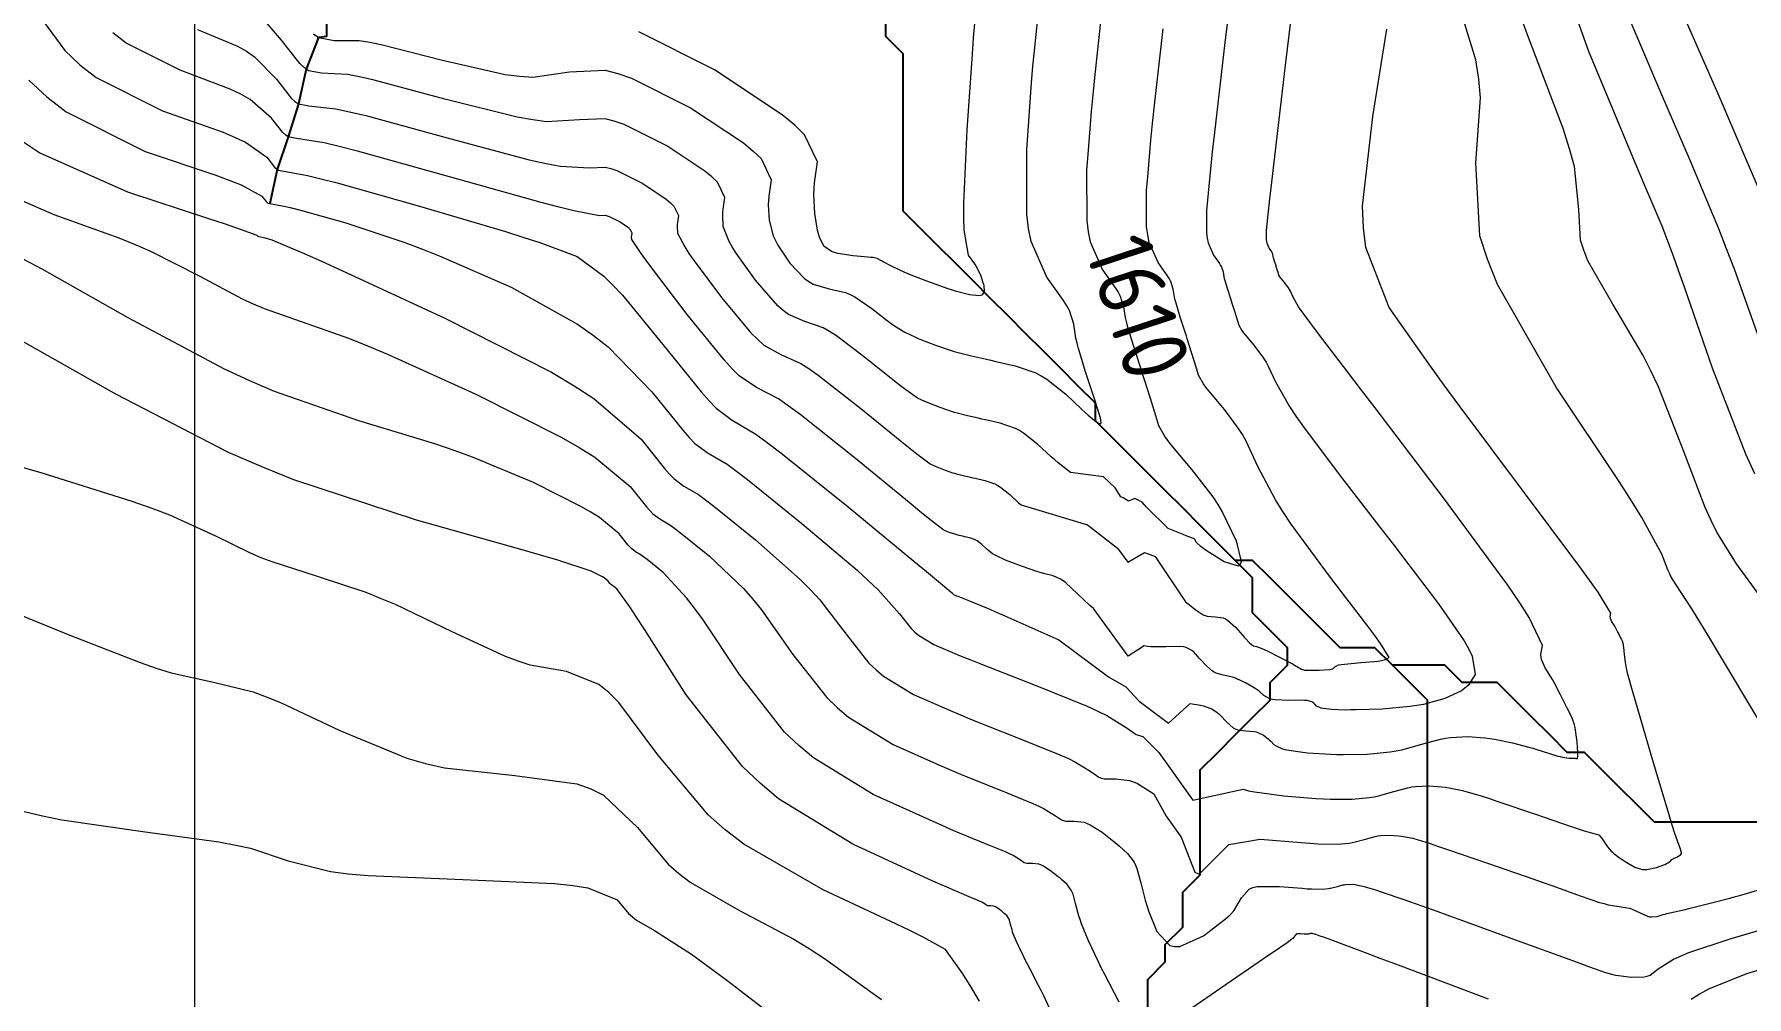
# Model space of a CAD drawing. Header units: millimetres. Extents: x 837475 to 838477, y 1189012 to 1191015.
# Drawn here: x 837667.3 to 837765.3, y 1190856.9 to 1190912 of the extents above; entities that cross this region are included whole.
import ezdxf

# ---------------------------------------------------------------- set-up
doc = ezdxf.new("R2010")
doc.units = ezdxf.units.MM
doc.header["$LTSCALE"] = 0.3
doc.layers.add('COORD', color=253, linetype='Continuous', lineweight=20)
doc.layers.add('DRENAJE', color=5, linetype='Continuous', lineweight=25)
doc.layers.add('COTAS 10', color=7, linetype='Continuous', lineweight=9, true_color=0x6e3e2d)
doc.layers.add('COTAS INT', color=7, linetype='Continuous', lineweight=5, true_color=0x9fa19f)
doc.styles.get("Standard").update_dxf_attribs({"font": 'isocp2.shx', "bigfont": '@extfont2.shx'})

msp = doc.modelspace()

# ---------------------------------------------------------------- linework, layer by layer
at = {"layer": 'COORD'}
msp.add_line((837676.514, 1189013.872), (837676.514, 1191013.872), dxfattribs=at)
at = {"layer": 'COTAS 10'}
for points in [[(837766.115, 1190872.517), (837763.521, 1190876.84), (837763.245, 1190877.299), (837762.673, 1190878.242), (837762.196, 1190879.019), (837761.275, 1190880.45), (837760.97, 1190880.934), (837760.881, 1190881.115), (837760.791, 1190881.316), (837760.45, 1190882.212), (837759.309, 1190884.301), (837758.715, 1190885.255), (837758, 1190886.372), (837754.41, 1190891.762), (837751.04, 1190897.657), (837750.464, 1190899.092), (837750.041, 1190900.442), (837749.803, 1190904.607), (837750.077, 1190908.336), (837749.978, 1190909.411), (837749.803, 1190910.504), (837748.537, 1190914.607)], [(837728.37, 1190913.047), (837727.976, 1190909.47), (837727.882, 1190908.505), (837727.795, 1190907.55), (837727.604, 1190905.082), (837727.535, 1190904.194), (837727.541, 1190901.321), (837727.622, 1190900.67), (837727.737, 1190900.083), (837728.44, 1190898.487), (837729.189, 1190897.442), (837729.334, 1190897.202), (837729.451, 1190896.984), (837729.647, 1190896.374), (837729.742, 1190895.753), (837729.795, 1190895.527), (837729.86, 1190895.278), (837730.192, 1190894.184), (837730.577, 1190892.997), (837730.676, 1190892.689), (837730.771, 1190892.39), (837731.086, 1190891.388), (837731.47, 1190890.147), (837731.644, 1190889.585), (837732.025, 1190888.909), (837732.214, 1190888.648), (837732.439, 1190888.356), (837733.552, 1190887.038), (837734.762, 1190885.486), (837735.048, 1190885.047), (837735.312, 1190884.604), (837736.091, 1190882.973), (837736.374, 1190881.782), (837736.326, 1190881.617), (837736.224, 1190881.524), (837735.398, 1190881.78), (837734.435, 1190882.39), (837734.246, 1190882.52), (837734.091, 1190882.632), (837733.811, 1190882.895), (837733.748, 1190883.021), (837733.73, 1190883.046), (837733.712, 1190883.068), (837733.645, 1190883.112), (837733.38, 1190883.211), (837733.238, 1190883.267), (837733.066, 1190883.335), (837732.195, 1190883.685), (837730.959, 1190884.898), (837730.713, 1190885.182), (837730.295, 1190885.391), (837729.937, 1190885.241), (837729.625, 1190885.433), (837729.49, 1190885.496), (837729.175, 1190885.998), (837728.499, 1190886.633), (837726.612, 1190886.892), (837725.911, 1190887.441), (837725.709, 1190887.611), (837725.504, 1190887.788), (837724.735, 1190888.493), (837723.923, 1190889.14), (837723.691, 1190889.281), (837723.456, 1190889.405), (837722.58, 1190889.715), (837721.748, 1190889.902), (837721.541, 1190889.948), (837721.344, 1190889.992), (837720.715, 1190890.133), (837720.133, 1190890.28), (837719.966, 1190890.329), (837719.797, 1190890.381), (837719.163, 1190890.597), (837718.566, 1190890.827), (837718.42, 1190890.887), (837718.283, 1190890.947), (837717.856, 1190891.149), (837717.18, 1190891.615), (837716.886, 1190891.84), (837716.545, 1190892.107), (837714.928, 1190893.418), (837713.22, 1190894.704), (837712.823, 1190894.955), (837712.458, 1190895.16), (837711.413, 1190895.521), (837710.474, 1190895.922), (837710.176, 1190896.153), (837709.862, 1190896.435), (837708.593, 1190897.889), (837707.472, 1190899.451), (837707.252, 1190899.802), (837707.071, 1190900.117), (837706.743, 1190900.963), (837706.713, 1190901.593), (837706.719, 1190901.772), (837706.732, 1190901.953), (837706.834, 1190902.627), (837706.412, 1190903.5), (837706.095, 1190903.807), (837705.692, 1190904.143), (837703.509, 1190905.593), (837701.071, 1190906.815), (837700.506, 1190907.008), (837699.988, 1190907.137), (837698.513, 1190907.077), (837696.623, 1190906.97), (837695.844, 1190907.071), (837694.953, 1190907.228), (837690.809, 1190908.262), (837686.765, 1190909.343), (837685.937, 1190909.528), (837685.235, 1190909.664), (837683.756, 1190909.744), (837683.006, 1190909.887), (837682.764, 1190910.062), (837682.508, 1190910.296), (837681.46, 1190911.63), (837680.183, 1190913.127)], [(837666.488, 1190905.945), (837667.628, 1190905.188), (837672.659, 1190902.944), (837677.292, 1190901.435), (837678.18, 1190901.141), (837678.897, 1190900.9), (837680.06, 1190900.479), (837680.103, 1190900.424), (837680.114, 1190900.415), (837680.124, 1190900.408), (837680.155, 1190900.402), (837680.287, 1190900.378), (837680.361, 1190900.359), (837680.45, 1190900.336), (837680.909, 1190900.207), (837682.771, 1190899.421), (837683.745, 1190898.983), (837684.919, 1190898.449), (837690.814, 1190895.723), (837696.912, 1190892.623), (837698.213, 1190891.852), (837699.345, 1190891.12), (837702.037, 1190888.793), (837703.383, 1190887.117), (837703.669, 1190886.795), (837703.916, 1190886.535), (837704.492, 1190886.108), (837705.32, 1190885.623), (837705.727, 1190885.325), (837706.21, 1190884.957), (837708.595, 1190883.038), (837711.145, 1190880.762), (837711.732, 1190880.168), (837712.268, 1190879.59), (837713.773, 1190877.633), (837715.077, 1190875.975), (837715.485, 1190875.585), (837715.914, 1190875.225), (837717.633, 1190874.173), (837719.682, 1190873.27), (837720.318, 1190873.003), (837720.984, 1190872.73), (837723.639, 1190871.683), (837726.007, 1190870.723), (837726.493, 1190870.504), (837726.905, 1190870.306), (837727.78, 1190869.76), (837728.238, 1190869.444), (837728.388, 1190869.391), (837728.547, 1190869.354), (837729.206, 1190869.341), (837729.979, 1190869.262), (837730.211, 1190869.182), (837730.45, 1190869.077), (837731.38, 1190868.488), (837732.092, 1190867.217), (837732.94, 1190866.006), (837733.727, 1190864.008), (837733.969, 1190863.887), (837735.664, 1190865.582), (837737.468, 1190865.899), (837739.802, 1190865.697), (837740.309, 1190865.661), (837740.756, 1190865.634), (837741.866, 1190865.608), (837742.552, 1190865.673), (837742.732, 1190865.702), (837742.907, 1190865.736), (837743.5, 1190865.901), (837744.053, 1190866.056), (837744.203, 1190866.084), (837744.35, 1190866.106), (837744.868, 1190866.131), (837745.38, 1190866.092), (837745.524, 1190866.073), (837745.669, 1190866.051), (837746.198, 1190865.942), (837747.186, 1190865.642), (837747.62, 1190865.499), (837748.123, 1190865.33), (837750.522, 1190864.505), (837753.063, 1190863.616), (837753.657, 1190863.406), (837754.203, 1190863.213), (837755.778, 1190862.648), (837756.888, 1190862.274), (837757.141, 1190862.202), (837757.371, 1190862.142), (837758.004, 1190862.038), (837758.481, 1190861.972), (837758.611, 1190861.936), (837758.741, 1190861.894), (837759.205, 1190861.677), (837759.635, 1190861.484), (837759.744, 1190861.457), (837759.848, 1190861.44), (837760.184, 1190861.472), (837760.523, 1190861.576), (837760.629, 1190861.605), (837760.739, 1190861.633), (837761.18, 1190861.737), (837761.781, 1190861.874), (837761.992, 1190861.925), (837762.223, 1190861.98), (837763.22, 1190862.225), (837764.348, 1190862.518), (837764.662, 1190862.604), (837764.976, 1190862.693), (837766.116, 1190863.03)], [(837665.432, 1190879.181), (837669.352, 1190877.571), (837673.371, 1190876), (837674.301, 1190875.682), (837675.153, 1190875.415), (837677.571, 1190874.874), (837679.838, 1190874.323), (837680.595, 1190874.05), (837681.407, 1190873.724), (837684.808, 1190872.111), (837688.632, 1190870.528), (837689.712, 1190870.222), (837690.8, 1190869.972), (837694.808, 1190869.545), (837698.359, 1190869.056), (837699.16, 1190868.767), (837699.882, 1190868.411), (837701.833, 1190866.571), (837703.595, 1190864.46), (837704.199, 1190863.934), (837704.853, 1190863.433), (837707.631, 1190861.833), (837710.773, 1190860.174), (837711.655, 1190859.636), (837712.544, 1190859.063), (837715.798, 1190856.71)]]:
    msp.add_lwpolyline(points, dxfattribs=at)
at = {"layer": 'COTAS INT'}
for points in [[(837766.113, 1190879.748), (837764.72, 1190881.666), (837763.59, 1190883.46), (837763.262, 1190884.129), (837762.928, 1190884.874), (837761.666, 1190888.189), (837760.255, 1190891.782), (837759.827, 1190892.702), (837759.382, 1190893.59), (837757.641, 1190896.524), (837756.219, 1190899.011), (837755.976, 1190899.617), (837755.798, 1190900.187), (837755.697, 1190901.944), (837755.443, 1190904.404), (837755.169, 1190905.416), (837754.805, 1190906.572), (837752.753, 1190911.944), (837750.636, 1190917.736)], [(837753.886, 1190917.627), (837756.25, 1190911.006), (837758.679, 1190905.187), (837759.173, 1190904.008), (837759.588, 1190903.018), (837760.441, 1190901.006), (837761.093, 1190899.281), (837761.382, 1190898.472), (837761.718, 1190897.519), (837763.322, 1190892.881), (837765.228, 1190887.956), (837765.753, 1190886.822)], [(837666.418, 1190914.662), (837669.067, 1190911.035), (837669.932, 1190910.227), (837670.854, 1190909.503), (837674.662, 1190907.598), (837678.119, 1190906.368), (837678.821, 1190906.07), (837679.411, 1190905.791), (837680.62, 1190904.94), (837681.065, 1190904.373), (837681.174, 1190904.274), (837681.277, 1190904.199), (837681.595, 1190904.139), (837682.956, 1190903.894), (837683.715, 1190903.703), (837684.641, 1190903.459), (837689.365, 1190902.135), (837694.282, 1190900.675), (837695.329, 1190900.346), (837696.239, 1190900.05), (837698.39, 1190899.25), (837699.909, 1190898.121), (837700.42, 1190897.616), (837700.972, 1190897.028), (837703.292, 1190894.213), (837705.469, 1190891.504), (837705.93, 1190890.984), (837706.329, 1190890.563), (837707.26, 1190889.873), (837708.599, 1190889.088), (837709.256, 1190888.607), (837710.037, 1190888.012), (837713.892, 1190884.911), (837717.648, 1190881.811), (837718.367, 1190881.216), (837718.946, 1190880.736), (837719.878, 1190879.954), (837719.903, 1190879.921), (837719.911, 1190879.913), (837719.92, 1190879.906), (837719.954, 1190879.886), (837720.097, 1190879.829), (837720.174, 1190879.798), (837720.268, 1190879.762), (837720.743, 1190879.579), (837721.896, 1190879.094), (837722.416, 1190878.867), (837723.025, 1190878.599), (837725.95, 1190877.299), (837728.794, 1190875.18), (837729.77, 1190874.622), (837730.537, 1190873.785), (837732.211, 1190872.53), (837733.455, 1190873.654), (837734.053, 1190873.559), (837734.194, 1190873.528), (837734.323, 1190873.493), (837734.698, 1190873.349), (837735.012, 1190873.138), (837735.102, 1190873.062), (837735.194, 1190872.978), (837735.539, 1190872.608), (837735.925, 1190872.272), (837736.043, 1190872.209), (837736.166, 1190872.159), (837736.649, 1190872.089), (837737.117, 1190872.062), (837737.229, 1190872.039), (837737.335, 1190872.01), (837737.655, 1190871.852), (837737.915, 1190871.646), (837737.983, 1190871.586), (837738.049, 1190871.526), (837738.27, 1190871.299), (837738.69, 1190871.087), (837738.881, 1190871.036), (837739.104, 1190870.988), (837740.181, 1190870.844), (837741.487, 1190870.757), (837741.854, 1190870.746), (837742.224, 1190870.741), (837743.582, 1190870.766), (837744.899, 1190870.889), (837745.243, 1190870.945), (837745.579, 1190871.011), (837746.719, 1190871.327), (837747.781, 1190871.625), (837748.067, 1190871.679), (837748.35, 1190871.721), (837749.344, 1190871.769), (837750.328, 1190871.693), (837750.603, 1190871.657), (837750.881, 1190871.614), (837751.896, 1190871.405), (837752.837, 1190871.162), (837753.068, 1190871.098), (837753.286, 1190871.035), (837753.963, 1190870.82), (837754.506, 1190870.651), (837754.638, 1190870.618), (837754.762, 1190870.59), (837755.147, 1190870.538), (837755.423, 1190870.525), (837755.48, 1190870.522), (837755.527, 1190870.518), (837755.625, 1190870.507), (837755.645, 1190870.648), (837755.644, 1190870.74), (837755.639, 1190870.856), (837755.596, 1190871.467), (837755.515, 1190872.139), (837755.487, 1190872.293), (837755.456, 1190872.434), (837755.321, 1190872.826), (837755.124, 1190873.215), (837755.054, 1190873.354), (837754.978, 1190873.506), (837754.645, 1190874.166), (837754.282, 1190874.858), (837754.187, 1190875.03), (837754.093, 1190875.193), (837753.773, 1190875.71), (837753.563, 1190876.184), (837753.539, 1190876.32), (837753.529, 1190876.458), (837753.616, 1190876.974), (837752.858, 1190878.593), (837752.316, 1190879.427), (837751.629, 1190880.428), (837747.949, 1190885.434), (837744.042, 1190890.584), (837743.211, 1190891.675), (837742.49, 1190892.622), (837740.795, 1190894.832), (837739.977, 1190895.922), (837739.809, 1190896.161), (837739.665, 1190896.375), (837739.358, 1190896.921), (837739.196, 1190897.272), (837739.145, 1190897.362), (837739.091, 1190897.448), (837738.874, 1190897.736), (837738.679, 1190897.966), (837738.64, 1190898.017), (837738.607, 1190898.062), (837738.54, 1190898.181), (837738.51, 1190898.279), (837738.443, 1190898.496), (837738.388, 1190898.671), (837738.371, 1190898.723), (837738.354, 1190898.777), (837738.287, 1190898.984), (837738.229, 1190899.175), (837738.217, 1190899.219), (837738.208, 1190899.258), (837738.191, 1190899.367), (837738.157, 1190899.473), (837738.137, 1190899.511), (837738.111, 1190899.553), (837737.981, 1190899.736), (837737.858, 1190900.014), (837737.838, 1190900.117), (837737.824, 1190900.231), (837737.822, 1190900.733), (837738.016, 1190902.557), (837738.125, 1190903.504), (837738.258, 1190904.643), (837738.935, 1190910.354), (837739.616, 1190916)], [(837736.063, 1190916.441), (837735.445, 1190911.51), (837734.842, 1190906.348), (837734.719, 1190905.236), (837734.614, 1190904.261), (837734.393, 1190901.887), (837734.396, 1190900.594), (837734.433, 1190900.302), (837734.484, 1190900.037), (837734.801, 1190899.319), (837735.137, 1190898.849), (837735.202, 1190898.742), (837735.255, 1190898.643), (837735.343, 1190898.369), (837735.386, 1190898.09), (837735.41, 1190897.988), (837735.439, 1190897.876), (837735.588, 1190897.384), (837735.762, 1190896.85), (837735.806, 1190896.711), (837735.849, 1190896.577), (837735.99, 1190896.126), (837736.163, 1190895.568), (837736.242, 1190895.315), (837736.413, 1190895.011), (837736.498, 1190894.894), (837736.599, 1190894.763), (837737.1, 1190894.169), (837737.66, 1190893.43), (837737.799, 1190893.207), (837737.93, 1190892.975), (837738.346, 1190892.072), (837739.138, 1190890.665), (837739.507, 1190890.117), (837739.941, 1190889.499), (837742.048, 1190886.693), (837744.45, 1190883.59), (837745.07, 1190882.785), (837745.671, 1190882.003), (837747.677, 1190879.372), (837749.14, 1190877.243), (837749.399, 1190876.777), (837749.594, 1190876.365), (837749.77, 1190875.322), (837749.359, 1190874.688), (837749.184, 1190874.534), (837748.984, 1190874.388), (837748.039, 1190873.939), (837746.808, 1190873.61), (837746.427, 1190873.541), (837746.028, 1190873.481), (837744.439, 1190873.344), (837742.958, 1190873.294), (837742.627, 1190873.289), (837742.329, 1190873.288), (837741.538, 1190873.317), (837741.063, 1190873.38), (837740.964, 1190873.401), (837740.88, 1190873.424), (837740.694, 1190873.517), (837740.597, 1190873.618), (837740.568, 1190873.644), (837740.538, 1190873.671), (837740.423, 1190873.762), (837740.148, 1190873.827), (837740.017, 1190873.838), (837739.862, 1190873.845), (837739.104, 1190873.841), (837738.331, 1190873.866), (837738.166, 1190873.892), (837738.023, 1190873.925), (837737.682, 1190874.113), (837737.402, 1190874.367), (837737.297, 1190874.443), (837737.18, 1190874.521), (837736.658, 1190874.822), (837736.092, 1190875.086), (837735.948, 1190875.14), (837735.808, 1190875.187), (837735.35, 1190875.289), (837734.945, 1190875.4), (837734.838, 1190875.453), (837734.735, 1190875.515), (837734.384, 1190875.818), (837734.065, 1190876.169), (837733.982, 1190876.261), (837733.901, 1190876.351), (837733.627, 1190876.659), (837733.23, 1190876.875), (837733.071, 1190876.908), (837732.891, 1190876.929), (837732.062, 1190876.908), (837731.204, 1190876.899), (837731.006, 1190876.928), (837730.824, 1190876.971), (837729.91, 1190876.366), (837727.925, 1190879.096), (837727.724, 1190879.273), (837726.996, 1190879.965), (837726.344, 1190880.565), (837726.19, 1190880.683), (837726.047, 1190880.781), (837725.629, 1190880.965), (837725.141, 1190881.081), (837724.955, 1190881.137), (837724.747, 1190881.203), (837723.808, 1190881.528), (837722.894, 1190881.875), (837722.701, 1190881.955), (837722.534, 1190882.029), (837722.144, 1190882.235), (837721.917, 1190882.413), (837721.852, 1190882.468), (837721.785, 1190882.526), (837721.536, 1190882.755), (837721.272, 1190882.964), (837721.197, 1190883.01), (837721.121, 1190883.05), (837720.837, 1190883.151), (837720.567, 1190883.211), (837720.5, 1190883.226), (837720.436, 1190883.241), (837720.232, 1190883.286), (837720.043, 1190883.334), (837719.989, 1190883.35), (837719.934, 1190883.367), (837719.728, 1190883.437), (837719.535, 1190883.511), (837719.488, 1190883.531), (837719.443, 1190883.55), (837719.305, 1190883.616), (837718.464, 1190884.28), (837717.976, 1190884.676), (837717.378, 1190885.164), (837714.3, 1190887.696), (837711.121, 1190890.224), (837710.461, 1190890.71), (837709.895, 1190891.104), (837708.644, 1190891.756), (837707.653, 1190892.424), (837707.251, 1190892.829), (837706.794, 1190893.329), (837704.683, 1190895.928), (837702.692, 1190898.544), (837702.31, 1190899.056), (837702.003, 1190899.474), (837701.506, 1190900.215), (837701.499, 1190900.356), (837701.5, 1190900.396), (837701.503, 1190900.436), (837701.526, 1190900.587), (837701.432, 1190900.781), (837701.361, 1190900.85), (837701.271, 1190900.925), (837700.784, 1190901.249), (837700.239, 1190901.522), (837700.113, 1190901.565), (837699.997, 1190901.594), (837699.668, 1190901.58), (837698.193, 1190901.86), (837697.356, 1190902.073), (837696.332, 1190902.345), (837691.083, 1190903.821), (837685.806, 1190905.289), (837684.765, 1190905.556), (837683.905, 1190905.763), (837682.315, 1190906.007), (837681.853, 1190906.095), (837681.704, 1190906.203), (837681.546, 1190906.347), (837680.9, 1190907.17), (837679.668, 1190908.237), (837679.141, 1190908.535), (837678.533, 1190908.834), (837675.663, 1190909.925), (837672.57, 1190911.473), (837671.821, 1190912.061)], [(837757.803, 1190914.73), (837759.505, 1190910.686), (837759.969, 1190909.595), (837760.431, 1190908.517), (837762.073, 1190904.73), (837763.69, 1190900.846), (837764.135, 1190899.707), (837764.578, 1190898.54), (837766.171, 1190894.097)], [(837683.295, 1190911.991), (837683.582, 1190911.782), (837684.476, 1190911.613), (837685.9, 1190911.615), (837686.523, 1190911.514), (837687.244, 1190911.37), (837690.671, 1190910.483), (837694.263, 1190909.669), (837695.087, 1190909.57), (837695.838, 1190909.526), (837697.936, 1190909.825), (837699.983, 1190909.909), (837700.702, 1190909.729), (837701.487, 1190909.462), (837704.872, 1190907.764), (837707.902, 1190905.752), (837708.463, 1190905.285), (837708.903, 1190904.859), (837709.488, 1190903.647), (837709.347, 1190902.712), (837709.329, 1190902.46), (837709.319, 1190902.211), (837709.362, 1190901.337), (837709.605, 1190900.439), (837709.723, 1190900.175), (837709.862, 1190899.904), (837710.548, 1190898.869), (837711.396, 1190897.989), (837711.638, 1190897.815), (837711.884, 1190897.671), (837712.797, 1190897.403), (837713.74, 1190897.188), (837714.004, 1190897.077), (837714.27, 1190896.944), (837715.242, 1190896.28), (837716.129, 1190895.578), (837716.341, 1190895.422), (837716.538, 1190895.283), (837717.131, 1190894.916), (837717.703, 1190894.645), (837717.887, 1190894.566), (837718.082, 1190894.485), (837718.88, 1190894.177), (837719.728, 1190893.888), (837719.955, 1190893.818), (837720.178, 1190893.753), (837720.956, 1190893.556), (837721.798, 1190893.368), (837722.062, 1190893.309), (837722.339, 1190893.247), (837723.452, 1190892.997), (837724.624, 1190892.582), (837724.938, 1190892.416), (837725.249, 1190892.228), (837726.335, 1190891.363), (837727.248, 1190890.505), (837727.449, 1190890.322), (837727.628, 1190890.161), (837728.088, 1190889.778), (837728.316, 1190889.674), (837728.348, 1190889.69), (837728.367, 1190889.726), (837728.324, 1190890.018), (837728.118, 1190890.667), (837728.034, 1190890.927), (837727.938, 1190891.223), (837727.494, 1190892.583), (837727.07, 1190893.979), (837726.988, 1190894.297), (837726.92, 1190894.585), (837726.799, 1190895.377), (837726.549, 1190896.154), (837726.399, 1190896.432), (837726.215, 1190896.738), (837725.26, 1190898.071), (837724.364, 1190900.106), (837724.217, 1190900.855), (837724.114, 1190901.684), (837724.105, 1190905.348), (837724.386, 1190909.195), (837724.464, 1190910.139), (837724.543, 1190911.031), (837724.833, 1190913.815)], [(837761.273, 1190914.016), (837763.706, 1190908.454), (837766.287, 1190902.411)], [(837721.111, 1190912.592), (837721.046, 1190911.773), (837720.976, 1190910.84), (837720.676, 1190906.502), (837720.484, 1190902.305), (837720.483, 1190901.46), (837720.504, 1190900.751), (837720.764, 1190899.336), (837721.121, 1190898.838), (837721.202, 1190898.708), (837721.276, 1190898.581), (837721.478, 1190898.15), (837721.601, 1190897.763), (837721.624, 1190897.664), (837721.643, 1190897.568), (837721.671, 1190897.25), (837721.542, 1190897.042), (837721.46, 1190897.015), (837721.359, 1190897.001), (837720.83, 1190897.06), (837720.087, 1190897.256), (837719.852, 1190897.328), (837719.603, 1190897.407), (837718.597, 1190897.757), (837717.598, 1190898.142), (837717.353, 1190898.244), (837717.123, 1190898.343), (837716.407, 1190898.682), (837715.897, 1190898.95), (837715.796, 1190899.004), (837715.712, 1190899.05), (837715.556, 1190899.141), (837715.319, 1190899.185), (837715.185, 1190899.2), (837715.021, 1190899.216), (837714.181, 1190899.285), (837713.294, 1190899.419), (837713.101, 1190899.476), (837712.93, 1190899.542), (837712.503, 1190899.85), (837712.253, 1190900.357), (837712.194, 1190900.548), (837712.139, 1190900.76), (837711.98, 1190901.711), (837711.926, 1190902.829), (837711.938, 1190903.148), (837711.961, 1190903.47), (837712.143, 1190904.667), (837711.393, 1190906.218), (837710.83, 1190906.764), (837710.112, 1190907.36), (837706.235, 1190909.936), (837701.903, 1190912.108)], [(837667.015, 1190909.353), (837668.043, 1190908.393), (837669.138, 1190907.534), (837673.66, 1190905.271), (837677.705, 1190903.901), (837678.5, 1190903.605), (837679.154, 1190903.346), (837680.34, 1190902.71), (837680.584, 1190902.399), (837680.644, 1190902.344), (837680.7, 1190902.303), (837680.875, 1190902.27), (837681.621, 1190902.136), (837682.038, 1190902.031), (837682.545, 1190901.898), (837685.137, 1190901.171), (837688.527, 1190900.048), (837689.537, 1190899.664), (837690.579, 1190899.249), (837694.602, 1190897.487), (837698.41, 1190895.372), (837699.317, 1190894.734), (837700.159, 1190894.074), (837702.664, 1190891.503), (837704.426, 1190889.311), (837704.799, 1190888.89), (837705.123, 1190888.549), (837705.876, 1190887.991), (837706.96, 1190887.355), (837707.491, 1190886.966), (837708.124, 1190886.485), (837711.244, 1190883.975), (837714.397, 1190881.286), (837715.05, 1190880.692), (837715.607, 1190880.163), (837716.826, 1190878.794), (837717.49, 1190877.948), (837717.698, 1190877.749), (837717.917, 1190877.566), (837718.794, 1190877.029), (837720.256, 1190876.408), (837720.844, 1190876.171), (837721.511, 1190875.906), (837724.582, 1190874.713), (837727.566, 1190873.504), (837728.177, 1190873.229), (837728.697, 1190872.979), (837729.798, 1190872.291), (837730.368, 1190871.893), (837730.551, 1190871.826), (837730.747, 1190871.778), (837731.668, 1190870.849), (837733.606, 1190868.125), (837736.499, 1190868.75), (837736.797, 1190868.67), (837737.146, 1190868.596), (837738.825, 1190868.371), (837740.644, 1190868.227), (837741.082, 1190868.203), (837741.49, 1190868.187), (837742.724, 1190868.187), (837743.725, 1190868.281), (837743.987, 1190868.323), (837744.243, 1190868.373), (837745.11, 1190868.614), (837745.917, 1190868.841), (837746.135, 1190868.882), (837746.35, 1190868.914), (837747.106, 1190868.95), (837747.854, 1190868.892), (837748.064, 1190868.865), (837748.275, 1190868.832), (837749.047, 1190868.673), (837750.162, 1190868.349), (837750.59, 1190868.213), (837751.069, 1190868.056), (837753.227, 1190867.319), (837755.265, 1190866.619), (837755.668, 1190866.485), (837756.001, 1190866.377), (837756.624, 1190866.201), (837756.78, 1190866.164), (837756.819, 1190866.143), (837756.857, 1190866.117), (837756.98, 1190865.986), (837757.105, 1190865.807), (837757.144, 1190865.75), (837757.184, 1190865.691), (837757.348, 1190865.456), (837757.555, 1190865.207), (837757.624, 1190865.141), (837757.698, 1190865.075), (837758.004, 1190864.845), (837758.349, 1190864.623), (837758.446, 1190864.562), (837758.545, 1190864.502), (837758.908, 1190864.287), (837759.32, 1190864.156), (837759.45, 1190864.148), (837759.587, 1190864.153), (837760.135, 1190864.274), (837760.619, 1190864.452), (837760.715, 1190864.494), (837760.794, 1190864.532), (837760.943, 1190864.641), (837761.029, 1190864.731), (837761.07, 1190864.758), (837761.117, 1190864.785), (837761.348, 1190864.889), (837761.544, 1190865.02), (837761.569, 1190865.065), (837761.581, 1190865.113), (837761.521, 1190865.317), (837761.197, 1190866.214), (837761.044, 1190866.699), (837760.862, 1190867.287), (837759.975, 1190870.265), (837759.097, 1190873.272), (837758.922, 1190873.878), (837758.775, 1190874.385), (837758.489, 1190875.396), (837758.405, 1190875.786), (837758.385, 1190875.901), (837758.367, 1190876.019), (837758.317, 1190876.473), (837758.274, 1190876.877), (837758.26, 1190876.964), (837758.246, 1190877.041), (837758.191, 1190877.227), (837758.116, 1190877.378), (837758.089, 1190877.431), (837758.059, 1190877.49), (837757.93, 1190877.745), (837757.79, 1190878.013), (837757.753, 1190878.079), (837757.717, 1190878.142), (837757.593, 1190878.342), (837757.512, 1190878.525), (837757.503, 1190878.578), (837757.499, 1190878.631), (837757.532, 1190878.83), (837756.801, 1190880.035), (837756.314, 1190880.723), (837755.705, 1190881.564), (837752.48, 1190885.877), (837748.859, 1190890.714), (837748, 1190891.884), (837747.204, 1190892.981), (837744.848, 1190896.332), (837743.518, 1190899.757), (837743.368, 1190900.9), (837743.314, 1190902.129), (837743.909, 1190907.27), (837744.711, 1190912.268)], [(837676.665, 1190912.251), (837678.946, 1190911.3), (837679.461, 1190910.999), (837679.926, 1190910.682), (837681.18, 1190909.4), (837682.027, 1190908.321), (837682.234, 1190908.132), (837682.43, 1190907.991), (837683.036, 1190907.876), (837684.57, 1190907.713), (837685.351, 1190907.542), (837686.286, 1190907.316), (837690.946, 1190906.042), (837695.642, 1190904.787), (837696.6, 1190904.572), (837697.408, 1190904.415), (837699.091, 1190904.328), (837699.992, 1190904.365), (837700.309, 1190904.286), (837700.655, 1190904.168), (837702.147, 1190903.421), (837703.481, 1190902.534), (837703.728, 1190902.329), (837703.922, 1190902.141), (837704.18, 1190901.607), (837704.118, 1190901.195), (837704.11, 1190901.084), (837704.106, 1190900.974), (837704.124, 1190900.589), (837704.537, 1190899.796), (837704.781, 1190899.429), (837705.082, 1190898.998), (837706.638, 1190896.908), (837708.328, 1190894.882), (837708.714, 1190894.491), (837709.063, 1190894.173), (837710.028, 1190893.638), (837711.177, 1190893.132), (837711.642, 1190892.833), (837712.171, 1190892.464), (837714.614, 1190890.557), (837716.962, 1190888.636), (837717.431, 1190888.258), (837717.822, 1190887.947), (837718.58, 1190887.383), (837718.863, 1190887.248), (837718.954, 1190887.209), (837719.051, 1190887.169), (837719.446, 1190887.017), (837719.865, 1190886.874), (837719.978, 1190886.839), (837720.088, 1190886.807), (837720.473, 1190886.709), (837720.89, 1190886.617), (837721.02, 1190886.587), (837721.158, 1190886.557), (837721.708, 1190886.433), (837722.289, 1190886.228), (837722.444, 1190886.145), (837722.598, 1190886.052), (837723.135, 1190885.624), (837723.645, 1190885.157), (837723.781, 1190885.04), (837727.588, 1190883.898), (837729.309, 1190882.562), (837729.897, 1190881.748), (837730.855, 1190882.311), (837731.462, 1190882.077), (837733.201, 1190879.475), (837733.346, 1190879.37), (837733.797, 1190879.011), (837734.203, 1190878.743), (837734.32, 1190878.696), (837734.439, 1190878.661), (837734.885, 1190878.631), (837735.346, 1190878.565), (837735.474, 1190878.507), (837735.602, 1190878.431), (837736.067, 1190878.015), (837736.469, 1190877.56), (837736.558, 1190877.46), (837736.637, 1190877.371), (837736.841, 1190877.145), (837736.988, 1190877.018), (837737.031, 1190876.992), (837737.076, 1190876.97), (837737.246, 1190876.923), (837737.564, 1190876.814), (837737.702, 1190876.753), (837737.861, 1190876.678), (837738.617, 1190876.294), (837739.348, 1190875.904), (837739.491, 1190875.824), (837739.609, 1190875.757), (837739.824, 1190875.618), (837740.009, 1190875.576), (837740.108, 1190875.569), (837740.227, 1190875.566), (837740.832, 1190875.571), (837741.422, 1190875.613), (837741.533, 1190875.631), (837741.62, 1190875.652), (837741.742, 1190875.754), (837741.956, 1190875.866), (837742.101, 1190875.894), (837742.282, 1190875.92), (837743.247, 1190876.003), (837744.225, 1190876.093), (837744.416, 1190876.124), (837744.571, 1190876.157), (837744.841, 1190876.3), (837744.354, 1190877.099), (837744.032, 1190877.546), (837743.628, 1190878.092), (837741.495, 1190880.879), (837739.237, 1190883.936), (837738.755, 1190884.653), (837738.334, 1190885.312), (837737.334, 1190887.223), (837736.664, 1190888.679), (837736.452, 1190889.052), (837736.229, 1190889.412), (837735.417, 1190890.484), (837735.326, 1190890.603), (837734.519, 1190891.559), (837734.356, 1190891.771), (837734.219, 1190891.96), (837733.943, 1190892.45), (837733.817, 1190892.857), (837733.538, 1190893.757), (837733.31, 1190894.484), (837733.241, 1190894.7), (837733.169, 1190894.923), (837732.89, 1190895.784), (837732.649, 1190896.577), (837732.602, 1190896.758), (837732.564, 1190896.921), (837732.495, 1190897.372), (837732.353, 1190897.814), (837732.268, 1190897.972), (837732.163, 1190898.146), (837731.62, 1190898.903), (837731.111, 1190900.06), (837731.027, 1190900.486), (837730.969, 1190900.957), (837730.964, 1190903.041), (837731.028, 1190903.797), (837731.204, 1190905.906), (837731.3, 1190906.87), (837731.409, 1190907.909), (837731.907, 1190912.279)], [(837664.958, 1190903.168), (837668.44, 1190901.657), (837672.162, 1190900.326), (837673.089, 1190899.945), (837673.971, 1190899.56), (837676.783, 1190898.124), (837679.206, 1190896.833), (837679.843, 1190896.539), (837680.466, 1190896.271), (837682.591, 1190895.533), (837685.359, 1190894.554), (837686.386, 1190894.135), (837687.527, 1190893.651), (837692.591, 1190891.369), (837697.473, 1190888.914), (837698.5, 1190888.322), (837699.385, 1190887.768), (837701.409, 1190886.083), (837702.341, 1190884.924), (837702.538, 1190884.701), (837702.709, 1190884.521), (837703.107, 1190884.226), (837703.681, 1190883.89), (837703.962, 1190883.684), (837704.296, 1190883.429), (837705.946, 1190882.102), (837707.893, 1190880.237), (837708.415, 1190879.644), (837708.929, 1190879.017), (837710.721, 1190876.473), (837712.664, 1190874.002), (837713.272, 1190873.421), (837713.911, 1190872.884), (837716.473, 1190871.316), (837719.108, 1190870.131), (837719.792, 1190869.835), (837720.457, 1190869.553), (837722.695, 1190868.652), (837724.449, 1190867.941), (837724.809, 1190867.779), (837725.114, 1190867.632), (837725.762, 1190867.228), (837726.101, 1190866.994), (837726.212, 1190866.955), (837726.33, 1190866.927), (837726.818, 1190866.918), (837727.39, 1190866.86), (837727.562, 1190866.8), (837727.739, 1190866.722), (837728.428, 1190866.286), (837729.092, 1190865.761), (837729.255, 1190865.628), (837729.407, 1190865.5), (837729.881, 1190865.079), (837730.246, 1190864.585), (837730.331, 1190864.41), (837730.408, 1190864.219), (837730.629, 1190863.392), (837730.876, 1190862.396), (837730.97, 1190862.099), (837731.076, 1190861.793), (837731.551, 1190860.608), (837732.293, 1190859.811), (837732.567, 1190859.749), (837732.87, 1190859.756), (837734.214, 1190860.355), (837735.483, 1190861.327), (837735.74, 1190861.569), (837735.956, 1190861.799), (837736.394, 1190862.535), (837736.829, 1190863.038), (837737.044, 1190863.121), (837737.3, 1190863.181), (837738.562, 1190863.193), (837739.867, 1190863.08), (837740.15, 1190863.06), (837740.398, 1190863.044), (837741.008, 1190863.03), (837741.379, 1190863.065), (837741.476, 1190863.08), (837741.57, 1190863.099), (837741.891, 1190863.188), (837742.19, 1190863.272), (837742.27, 1190863.287), (837742.35, 1190863.299), (837742.63, 1190863.312), (837742.907, 1190863.291), (837742.984, 1190863.281), (837743.062, 1190863.269), (837743.348, 1190863.21), (837743.882, 1190863.048), (837744.116, 1190862.971), (837744.389, 1190862.879), (837745.684, 1190862.434), (837747.625, 1190861.746), (837748.304, 1190861.503), (837749.044, 1190861.236), (837752.228, 1190860.081), (837755.174, 1190859.007), (837755.764, 1190858.791), (837756.257, 1190858.611), (837757.222, 1190858.256), (837757.648, 1190858.14), (837757.801, 1190858.11), (837757.969, 1190858.081), (837758.701, 1190857.987), (837759.443, 1190858.009), (837759.617, 1190858.053), (837759.778, 1190858.115), (837760.245, 1190858.476), (837761.107, 1190859.025), (837761.517, 1190859.205), (837762, 1190859.397), (837764.362, 1190860.193), (837766.82, 1190860.918)], [(837729.387, 1190856.571), (837728.571, 1190858.141), (837728.375, 1190858.531), (837728.192, 1190858.902), (837727.643, 1190860.082), (837727.247, 1190861.049), (837727.162, 1190861.286), (837727.088, 1190861.509), (837726.906, 1190862.204), (837726.763, 1190862.741), (837726.712, 1190862.865), (837726.657, 1190862.979), (837726.42, 1190863.3), (837726.112, 1190863.573), (837726.013, 1190863.657), (837725.908, 1190863.743), (837725.476, 1190864.084), (837725.029, 1190864.368), (837724.913, 1190864.418), (837724.802, 1190864.457), (837724.43, 1190864.495), (837724.113, 1190864.501), (837724.036, 1190864.519), (837723.964, 1190864.545), (837723.744, 1190864.696), (837723.323, 1190864.959), (837723.124, 1190865.054), (837722.891, 1190865.16), (837721.751, 1190865.622), (837719.929, 1190866.377), (837719.266, 1190866.667), (837718.534, 1190866.992), (837715.313, 1190868.46), (837711.908, 1190870.543), (837711.059, 1190871.257), (837710.25, 1190872.029), (837707.669, 1190875.313), (837705.589, 1190878.444), (837705.097, 1190879.12), (837704.642, 1190879.713), (837703.298, 1190881.166), (837702.383, 1190881.902), (837702.197, 1190882.043), (837702.041, 1190882.157), (837701.723, 1190882.344), (837701.502, 1190882.507), (837701.408, 1190882.607), (837701.298, 1190882.731), (837700.781, 1190883.374), (837699.659, 1190884.308), (837699.168, 1190884.615), (837698.599, 1190884.944), (837695.891, 1190886.305), (837692.4, 1190887.759), (837691.337, 1190888.146), (837690.231, 1190888.526), (837685.891, 1190889.844), (837681.059, 1190891.522), (837679.644, 1190892.129), (837678.195, 1190892.799), (837672.684, 1190895.735), (837667.766, 1190898.522), (837666.691, 1190899.098)], [(837725.679, 1190855.654), (837725.08, 1190856.92), (837724.93, 1190857.229), (837724.787, 1190857.52), (837724.326, 1190858.419), (837723.95, 1190859.143), (837723.86, 1190859.323), (837723.776, 1190859.494), (837723.523, 1190860.038), (837723.34, 1190860.483), (837723.301, 1190860.593), (837723.267, 1190860.696), (837723.183, 1190861.016), (837723.117, 1190861.263), (837723.094, 1190861.321), (837723.069, 1190861.373), (837722.959, 1190861.521), (837722.817, 1190861.647), (837722.772, 1190861.685), (837722.723, 1190861.725), (837722.524, 1190861.882), (837722.318, 1190862.013), (837722.265, 1190862.037), (837722.213, 1190862.054), (837722.042, 1190862.072), (837721.896, 1190862.075), (837721.86, 1190862.083), (837721.827, 1190862.095), (837721.725, 1190862.165), (837721.532, 1190862.286), (837721.44, 1190862.33), (837721.332, 1190862.378), (837720.807, 1190862.591), (837719.402, 1190863.201), (837718.74, 1190863.499), (837717.959, 1190863.854), (837714.153, 1190865.604), (837709.905, 1190868.202), (837708.846, 1190869.092), (837707.837, 1190870.056), (837704.617, 1190874.153), (837702.25, 1190877.871), (837701.78, 1190878.596), (837701.39, 1190879.188), (837700.649, 1190880.229), (837700.469, 1190880.374), (837700.432, 1190880.402), (837700.402, 1190880.425), (837700.339, 1190880.461), (837700.296, 1190880.493), (837700.277, 1190880.513), (837700.255, 1190880.537), (837700.154, 1190880.664), (837699.933, 1190880.848), (837699.836, 1190880.908), (837699.724, 1190880.973), (837699.191, 1190881.241), (837697.273, 1190881.867), (837696.287, 1190882.157), (837695.104, 1190882.498), (837689.191, 1190884.154), (837682.172, 1190886.469), (837680.292, 1190887.226), (837678.439, 1190888.033), (837671.977, 1190891.368), (837666.621, 1190894.404)], [(837721.405, 1190856.628), (837720.871, 1190857.513), (837720.419, 1190858.243), (837719.468, 1190859.583), (837718.14, 1190860.305), (837717.45, 1190860.644), (837716.621, 1190861.044), (837712.461, 1190862.993), (837707.924, 1190865.605), (837706.857, 1190866.424), (837705.871, 1190867.283), (837702.993, 1190870.729), (837700.765, 1190873.721), (837700.19, 1190874.294), (837699.632, 1190874.756), (837697.766, 1190875.502), (837695.7, 1190875.864), (837695.015, 1190876.083), (837694.282, 1190876.355), (837691.229, 1190877.766), (837687.988, 1190879.32), (837687.136, 1190879.681), (837686.304, 1190880.011), (837683.463, 1190880.956), (837680.931, 1190881.763), (837680.293, 1190882.007), (837679.682, 1190882.26), (837677.708, 1190883.248), (837675.082, 1190884.438), (837674.062, 1190884.819), (837672.914, 1190885.221), (837667.708, 1190886.858), (837661.927, 1190888.516)], [(837666.734, 1190867.482), (837667.783, 1190867.236), (837668.902, 1190867.007), (837673.522, 1190866.331), (837677.886, 1190865.735), (837678.843, 1190865.556), (837679.691, 1190865.372), (837681.849, 1190864.658), (837684.264, 1190864.037), (837685.274, 1190863.911), (837686.432, 1190863.805), (837691.849, 1190863.588), (837697.086, 1190863.355), (837698.13, 1190863.239), (837698.999, 1190863.1), (837700.673, 1190862.412), (837701.32, 1190861.637), (837701.541, 1190861.444), (837701.781, 1190861.26), (837702.801, 1190860.673), (837704.925, 1190859.304), (837705.861, 1190858.627), (837706.948, 1190857.821), (837712.128, 1190853.836)], [(837750.535, 1190856.733), (837745.372, 1190858.68), (837744.34, 1190859.068), (837743.482, 1190859.391), (837741.821, 1190860.012), (837741.347, 1190860.184), (837741.237, 1190860.224), (837741.136, 1190860.26), (837740.847, 1190860.362), (837740.654, 1190860.429), (837740.613, 1190860.442), (837740.578, 1190860.454), (837740.499, 1190860.478), (837740.456, 1190860.487), (837740.444, 1190860.489), (837740.433, 1190860.49), (837740.392, 1190860.493), (837740.35, 1190860.491), (837740.338, 1190860.49), (837740.326, 1190860.487), (837740.282, 1190860.475), (837740.234, 1190860.462), (837740.22, 1190860.459), (837740.205, 1190860.456), (837740.15, 1190860.451), (837740.059, 1190860.453), (837740.022, 1190860.456), (837739.98, 1190860.459), (837739.786, 1190860.476), (837739.598, 1190860.474), (837739.56, 1190860.465), (837739.528, 1190860.452), (837739.463, 1190860.378), (837739.378, 1190860.255), (837739.334, 1190860.212), (837739.281, 1190860.166), (837739.012, 1190859.967), (837738.231, 1190859.431), (837737.854, 1190859.172), (837737.408, 1190858.866), (837735.219, 1190857.36), (837733.003, 1190855.83)], [(837767.406, 1190858.805), (837765.3, 1190858.184), (837763.118, 1190857.305), (837762.604, 1190857.016), (837762.129, 1190856.707)]]:
    msp.add_lwpolyline(points, dxfattribs=at)
at = {"layer": 'DRENAJE'}
for p, q in [((837683.582, 1190911.782), (837682.885, 1190909.975)), ((837684.053, 1190911.845), (837683.582, 1190911.782)), ((837682.885, 1190909.975), (837682.43, 1190907.991)), ((837682.43, 1190907.991), (837681.853, 1190906.095)), ((837681.853, 1190906.095), (837681.226, 1190904.237)), ((837681.226, 1190904.237), (837680.788, 1190902.286))]:
    msp.add_line(p, q, dxfattribs=at)
for points in [[(837684.053, 1190911.845, 0), (837684.053, 1190913.844, 0), (837685.053, 1190914.844, 0), (837685.053, 1190917.843, 0), (837686.053, 1190918.843, 0)], [(837736.036, 1190881.855, 0), (837734.036, 1190883.854, 0), (837733.037, 1190884.854, 0), (837732.037, 1190885.854, 0), (837731.037, 1190886.853, 0), (837729.038, 1190888.853, 0), (837728.038, 1190889.852, 0), (837728.038, 1190890.852, 0), (837727.039, 1190891.852, 0), (837726.039, 1190892.851, 0), (837725.039, 1190893.851, 0), (837724.04, 1190894.851, 0), (837723.04, 1190895.85, 0), (837722.04, 1190896.85, 0), (837721.041, 1190897.85, 0), (837720.041, 1190898.849, 0), (837719.041, 1190899.849, 0), (837717.042, 1190901.848, 0), (837717.042, 1190910.845, 0), (837716.042, 1190911.845, 0), (837716.042, 1190912.845, 0)], [(837731.037, 1190850.866, 0), (837731.037, 1190857.863, 0), (837732.037, 1190858.863, 0), (837732.037, 1190859.863, 0), (837733.037, 1190860.862, 0), (837733.037, 1190862.862, 0), (837734.036, 1190863.861, 0), (837734.036, 1190869.859, 0), (837735.036, 1190870.859, 0), (837736.036, 1190871.858, 0), (837737.035, 1190872.858, 0), (837738.035, 1190873.858, 0), (837738.035, 1190874.857, 0), (837739.035, 1190875.857, 0), (837739.035, 1190876.857, 0), (837737.035, 1190878.856, 0), (837737.035, 1190880.855, 0), (837736.036, 1190881.855, 0)], [(837745.033, 1190875.857, 0), (837744.033, 1190876.857, 0), (837742.034, 1190876.857, 0), (837741.034, 1190877.856, 0), (837740.034, 1190878.856, 0), (837739.035, 1190879.856, 0), (837738.035, 1190880.855, 0), (837737.035, 1190881.855, 0), (837736.036, 1190881.855, 0)], [(837747.032, 1190815.877, 0), (837747.032, 1190873.858, 0), (837746.032, 1190874.857, 0), (837745.033, 1190875.857, 0)], [(837768.025, 1190866.86, 0), (837760.028, 1190866.86, 0), (837759.028, 1190867.86, 0), (837758.028, 1190868.86, 0), (837756.029, 1190870.859, 0), (837755.029, 1190870.859, 0), (837754.03, 1190871.858, 0), (837753.03, 1190872.858, 0), (837752.03, 1190873.858, 0), (837751.031, 1190874.857, 0), (837749.031, 1190874.857, 0), (837748.032, 1190875.857, 0), (837745.033, 1190875.857, 0)]]:
    msp.add_polyline3d(points, dxfattribs=at)

# ---------------------------------------------------------------- texts
at = {"layer": 'COTAS 10', "insert": (837727.392, 1190899.655), "char_height": 3.8, "attachment_point": 7, "rotation": 288.25273}
msp.add_mtext('1610', dxfattribs=at)

doc.saveas('drawing.dxf')
